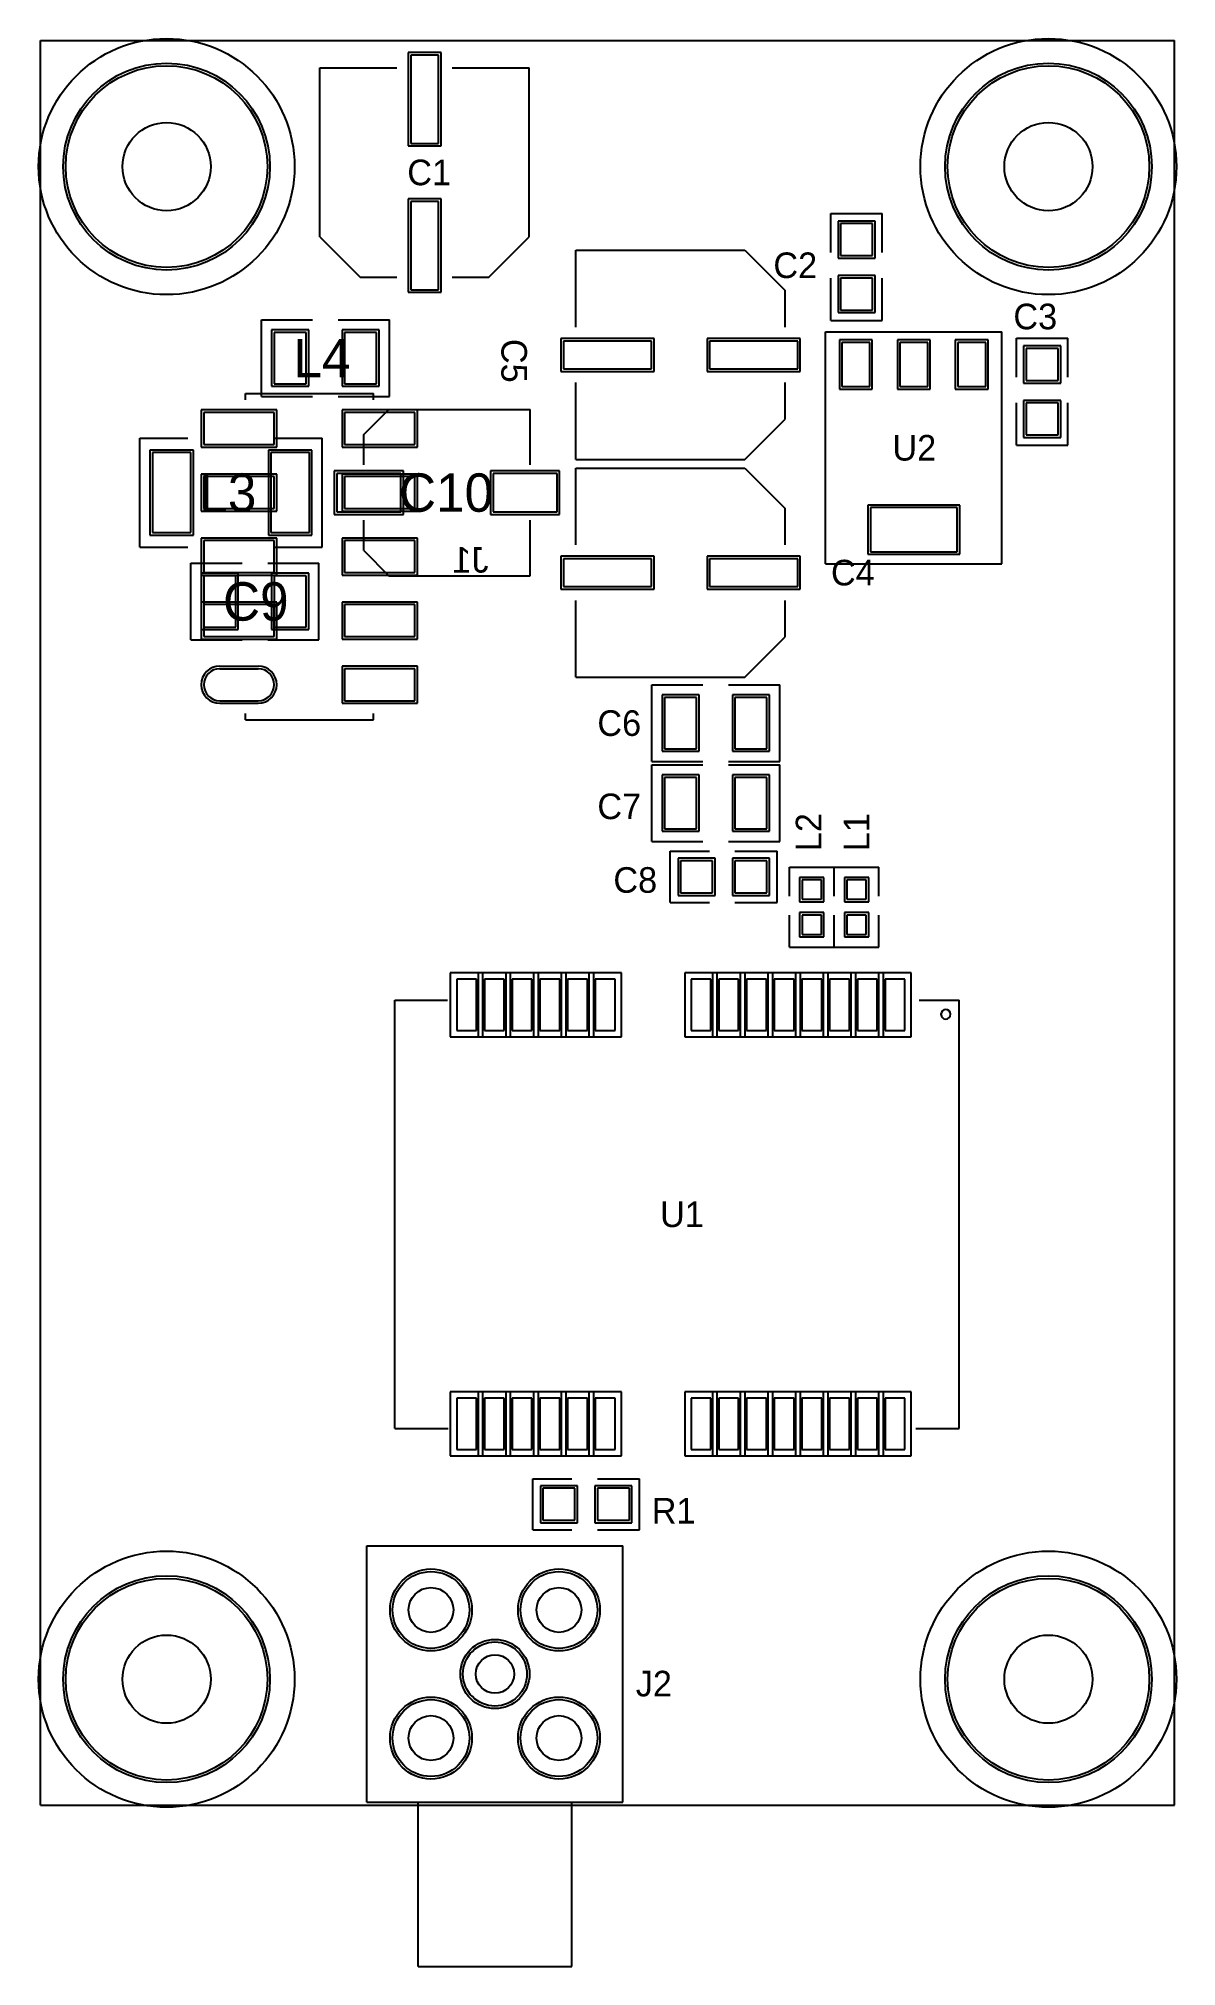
# Model space of a CAD drawing. Extents: x 3.38 to 5.16, y 1.43 to 4.44.
import ezdxf

# ---------------------------------------------------------------- set-up
doc = ezdxf.new("R2010")
doc.units = 0
for name, color, linetype in [('BOTTOMLAYER', 5, 'CONTINUOUS'), ('BOTTOMOVERLAY', 54, 'CONTINUOUS'), ('BOTTOMPASTE', 16, 'CONTINUOUS'), ('BOTTOMSOLDER', 6, 'CONTINUOUS'), ('MECHANICAL1', 6, 'CONTINUOUS'), ('MIDLAYER1', 16, 'CONTINUOUS'), ('MIDLAYER2', 76, 'CONTINUOUS'), ('MULTILAYER', 9, 'CONTINUOUS'), ('PADHOLE', 156, 'CONTINUOUS'), ('TOPLAYER', 1, 'CONTINUOUS'), ('TOPOVERLAY', 2, 'CONTINUOUS'), ('TOPPASTE', 8, 'CONTINUOUS'), ('TOPSOLDER', 216, 'CONTINUOUS')]:
    doc.layers.add(name, color=color, linetype=linetype)

msp = doc.modelspace()

# ---------------------------------------------------------------- linework, layer by layer
at = {"layer": 'BOTTOMLAYER'}
for p, q in [((3.75, 3.855), (3.64, 3.855)), ((3.64, 3.855), (3.64, 3.805)), ((3.75, 3.805), (3.75, 3.855)), ((3.97, 3.855), (3.86, 3.855)), ((3.86, 3.855), (3.86, 3.805)), ((3.97, 3.805), (3.97, 3.855)), ((3.64, 3.805), (3.75, 3.805)), ((3.86, 3.805), (3.97, 3.805)), ((3.75, 3.755), (3.64, 3.755)), ((3.64, 3.755), (3.64, 3.705)), ((3.75, 3.705), (3.75, 3.755)), ((3.97, 3.755), (3.86, 3.755)), ((3.86, 3.755), (3.86, 3.705)), ((3.97, 3.705), (3.97, 3.755)), ((3.64, 3.705), (3.75, 3.705)), ((3.86, 3.705), (3.97, 3.705)), ((3.75, 3.655), (3.64, 3.655)), ((3.64, 3.655), (3.64, 3.605)), ((3.75, 3.605), (3.75, 3.655)), ((3.97, 3.655), (3.86, 3.655)), ((3.86, 3.655), (3.86, 3.605)), ((3.97, 3.605), (3.97, 3.655)), ((3.64, 3.605), (3.75, 3.605)), ((3.86, 3.605), (3.97, 3.605)), ((3.75, 3.555), (3.64, 3.555)), ((3.64, 3.555), (3.64, 3.505)), ((3.75, 3.505), (3.75, 3.555)), ((3.97, 3.555), (3.86, 3.555)), ((3.86, 3.555), (3.86, 3.505)), ((3.97, 3.505), (3.97, 3.555)), ((3.64, 3.505), (3.75, 3.505)), ((3.86, 3.505), (3.97, 3.505)), ((3.665, 3.455), (3.725, 3.455)), ((3.97, 3.455), (3.86, 3.455)), ((3.86, 3.455), (3.86, 3.405)), ((3.97, 3.405), (3.97, 3.455)), ((3.665, 3.405), (3.725, 3.405)), ((3.86, 3.405), (3.97, 3.405))]:
    msp.add_line(p, q, dxfattribs=at)
for centre, radius in [((3.5819, 4.2391), 0.1575), ((4.9598, 4.2391), 0.1575), ((3.5819, 1.8769), 0.1575), ((3.995, 1.985), 0.06), ((4.195, 1.985), 0.06), ((4.9598, 1.8769), 0.1575), ((4.095, 1.885), 0.05), ((3.995, 1.785), 0.06), ((4.195, 1.785), 0.06)]:
    msp.add_circle(centre, radius, dxfattribs=at)
for centre, start, end in [((3.665, 3.43), 90, 270), ((3.725, 3.43), 270, 90)]:
    msp.add_arc(centre, 0.025, start, end, dxfattribs=at)
at = {"layer": 'BOTTOMOVERLAY'}
for p, q in [((3.705, 3.875), (3.705, 3.885)), ((3.705, 3.885), (3.905, 3.885)), ((3.905, 3.875), (3.905, 3.885)), ((3.705, 3.375), (3.705, 3.385)), ((3.705, 3.375), (3.905, 3.375)), ((3.905, 3.375), (3.905, 3.385))]:
    msp.add_line(p, q, dxfattribs=at)
at = {"layer": 'BOTTOMPASTE'}
for p, q in [((3.75, 3.855), (3.64, 3.855)), ((3.64, 3.855), (3.64, 3.805)), ((3.75, 3.805), (3.75, 3.855)), ((3.97, 3.855), (3.86, 3.855)), ((3.86, 3.855), (3.86, 3.805)), ((3.97, 3.805), (3.97, 3.855)), ((3.64, 3.805), (3.75, 3.805)), ((3.86, 3.805), (3.97, 3.805)), ((3.75, 3.755), (3.64, 3.755)), ((3.64, 3.755), (3.64, 3.705)), ((3.75, 3.705), (3.75, 3.755)), ((3.97, 3.755), (3.86, 3.755)), ((3.86, 3.755), (3.86, 3.705)), ((3.97, 3.705), (3.97, 3.755)), ((3.64, 3.705), (3.75, 3.705)), ((3.86, 3.705), (3.97, 3.705)), ((3.75, 3.655), (3.64, 3.655)), ((3.64, 3.655), (3.64, 3.605)), ((3.75, 3.605), (3.75, 3.655)), ((3.97, 3.655), (3.86, 3.655)), ((3.86, 3.655), (3.86, 3.605)), ((3.97, 3.605), (3.97, 3.655)), ((3.64, 3.605), (3.75, 3.605)), ((3.86, 3.605), (3.97, 3.605)), ((3.75, 3.555), (3.64, 3.555)), ((3.64, 3.555), (3.64, 3.505)), ((3.75, 3.505), (3.75, 3.555)), ((3.97, 3.555), (3.86, 3.555)), ((3.86, 3.555), (3.86, 3.505)), ((3.97, 3.505), (3.97, 3.555)), ((3.64, 3.505), (3.75, 3.505)), ((3.86, 3.505), (3.97, 3.505)), ((3.665, 3.455), (3.725, 3.455)), ((3.97, 3.455), (3.86, 3.455)), ((3.86, 3.455), (3.86, 3.405)), ((3.97, 3.405), (3.97, 3.455)), ((3.665, 3.405), (3.725, 3.405)), ((3.86, 3.405), (3.97, 3.405))]:
    msp.add_line(p, q, dxfattribs=at)
for centre, start, end in [((3.665, 3.43), 90, 270), ((3.725, 3.43), 270, 90)]:
    msp.add_arc(centre, 0.025, start, end, dxfattribs=at)
at = {"layer": 'BOTTOMSOLDER'}
for p, q in [((3.754, 3.859), (3.636, 3.859)), ((3.636, 3.859), (3.636, 3.801)), ((3.754, 3.801), (3.754, 3.859)), ((3.974, 3.859), (3.856, 3.859)), ((3.856, 3.859), (3.856, 3.801)), ((3.974, 3.801), (3.974, 3.859)), ((3.636, 3.801), (3.754, 3.801)), ((3.856, 3.801), (3.974, 3.801)), ((3.754, 3.759), (3.636, 3.759)), ((3.636, 3.759), (3.636, 3.701)), ((3.754, 3.701), (3.754, 3.759)), ((3.974, 3.759), (3.856, 3.759)), ((3.856, 3.759), (3.856, 3.701)), ((3.974, 3.701), (3.974, 3.759)), ((3.636, 3.701), (3.754, 3.701)), ((3.856, 3.701), (3.974, 3.701)), ((3.754, 3.659), (3.636, 3.659)), ((3.636, 3.659), (3.636, 3.601)), ((3.754, 3.601), (3.754, 3.659)), ((3.974, 3.659), (3.856, 3.659)), ((3.856, 3.659), (3.856, 3.601)), ((3.974, 3.601), (3.974, 3.659)), ((3.636, 3.601), (3.754, 3.601)), ((3.856, 3.601), (3.974, 3.601)), ((3.754, 3.559), (3.636, 3.559)), ((3.636, 3.559), (3.636, 3.501)), ((3.754, 3.501), (3.754, 3.559)), ((3.974, 3.559), (3.856, 3.559)), ((3.856, 3.559), (3.856, 3.501)), ((3.974, 3.501), (3.974, 3.559)), ((3.636, 3.501), (3.754, 3.501)), ((3.856, 3.501), (3.974, 3.501)), ((3.665, 3.459), (3.725, 3.459)), ((3.974, 3.459), (3.856, 3.459)), ((3.856, 3.459), (3.856, 3.401)), ((3.974, 3.401), (3.974, 3.459)), ((3.665, 3.401), (3.725, 3.401)), ((3.856, 3.401), (3.974, 3.401))]:
    msp.add_line(p, q, dxfattribs=at)
for centre, radius in [((3.5819, 4.2391), 0.1615), ((4.9598, 4.2391), 0.1615), ((3.995, 1.985), 0.064), ((4.195, 1.985), 0.064), ((3.5819, 1.8769), 0.1615), ((4.9598, 1.8769), 0.1615), ((4.095, 1.885), 0.054), ((3.995, 1.785), 0.064), ((4.195, 1.785), 0.064)]:
    msp.add_circle(centre, radius, dxfattribs=at)
for centre, start, end in [((3.665, 3.43), 90, 270), ((3.725, 3.43), 270, 90)]:
    msp.add_arc(centre, 0.029, start, end, dxfattribs=at)
at = {"layer": 'MECHANICAL1'}
for p, q in [((3.385, 4.4359), (5.1567, 4.4359)), ((3.385, 1.68), (3.385, 4.4359)), ((5.1567, 1.68), (5.1567, 4.4359)), ((3.385, 1.68), (5.1567, 1.68))]:
    msp.add_line(p, q, dxfattribs=at)
at = {"layer": 'MIDLAYER1'}
for centre, radius in [((3.5819, 4.2391), 0.1575), ((4.9598, 4.2391), 0.1575), ((3.5819, 1.8769), 0.1575), ((3.995, 1.985), 0.06), ((4.195, 1.985), 0.06), ((4.9598, 1.8769), 0.1575), ((4.095, 1.885), 0.05), ((3.995, 1.785), 0.06), ((4.195, 1.785), 0.06)]:
    msp.add_circle(centre, radius, dxfattribs=at)
at = {"layer": 'MIDLAYER2'}
for centre, radius in [((3.5819, 4.2391), 0.1575), ((4.9598, 4.2391), 0.1575), ((3.5819, 1.8769), 0.1575), ((3.995, 1.985), 0.06), ((4.195, 1.985), 0.06), ((4.9598, 1.8769), 0.1575), ((4.095, 1.885), 0.05), ((3.995, 1.785), 0.06), ((4.195, 1.785), 0.06)]:
    msp.add_circle(centre, radius, dxfattribs=at)
at = {"layer": 'MULTILAYER'}
for centre, radius in [((3.5819, 4.2391), 0.1575), ((4.9598, 4.2391), 0.1575), ((3.5819, 1.8769), 0.1575), ((3.995, 1.985), 0.06), ((4.195, 1.985), 0.06), ((4.9598, 1.8769), 0.1575), ((4.095, 1.885), 0.05), ((3.995, 1.785), 0.06), ((4.195, 1.785), 0.06)]:
    msp.add_circle(centre, radius, dxfattribs=at)
at = {"layer": 'PADHOLE'}
for centre, radius in [((3.5819, 4.2391), 0.0689), ((4.9598, 4.2391), 0.0689), ((3.995, 1.985), 0.035), ((4.195, 1.985), 0.035), ((3.5819, 1.8769), 0.0689), ((4.9598, 1.8769), 0.0689), ((4.095, 1.885), 0.03), ((3.995, 1.785), 0.035), ((4.195, 1.785), 0.035)]:
    msp.add_circle(centre, radius, dxfattribs=at)
at = {"layer": 'TOPLAYER'}
for p, q in [((4.0067, 4.4131), (3.9633, 4.4131)), ((3.9633, 4.4131), (3.9633, 4.2753)), ((4.0067, 4.2753), (4.0067, 4.4131)), ((3.9633, 4.2753), (4.0067, 4.2753)), ((4.0067, 4.1847), (3.9633, 4.1847)), ((3.9633, 4.1847), (3.9633, 4.0469)), ((4.0067, 4.0469), (4.0067, 4.1847)), ((4.685, 4.15), (4.635, 4.15)), ((4.635, 4.15), (4.635, 4.1)), ((4.685, 4.1), (4.685, 4.15)), ((4.635, 4.1), (4.685, 4.1)), ((4.685, 4.065), (4.635, 4.065)), ((4.635, 4.065), (4.635, 4.015)), ((4.685, 4.015), (4.685, 4.065)), ((3.9633, 4.0469), (4.0067, 4.0469)), ((4.635, 4.015), (4.685, 4.015)), ((3.75, 3.98), (3.75, 3.9)), ((3.8, 3.98), (3.75, 3.98)), ((3.8, 3.9), (3.8, 3.98)), ((3.86, 3.98), (3.86, 3.9)), ((3.91, 3.98), (3.86, 3.98)), ((3.91, 3.9), (3.91, 3.98)), ((4.3397, 3.9667), (4.2019, 3.9667)), ((4.2019, 3.9667), (4.2019, 3.9233)), ((4.3397, 3.9233), (4.3397, 3.9667)), ((4.5681, 3.9667), (4.4303, 3.9667)), ((4.4303, 3.9667), (4.4303, 3.9233)), ((4.5681, 3.9233), (4.5681, 3.9667)), ((4.6806, 3.9644), (4.6372, 3.9644)), ((4.6372, 3.9644), (4.6372, 3.8956)), ((4.6806, 3.8956), (4.6806, 3.9644)), ((4.7711, 3.9644), (4.7278, 3.9644)), ((4.7278, 3.9644), (4.7278, 3.8956)), ((4.7711, 3.8956), (4.7711, 3.9644)), ((4.8617, 3.9644), (4.8183, 3.9644)), ((4.8183, 3.9644), (4.8183, 3.8956)), ((4.8617, 3.8956), (4.8617, 3.9644)), ((4.975, 3.955), (4.925, 3.955)), ((4.925, 3.955), (4.925, 3.905)), ((4.975, 3.905), (4.975, 3.955)), ((4.2019, 3.9233), (4.3397, 3.9233)), ((4.4303, 3.9233), (4.5681, 3.9233)), ((3.75, 3.9), (3.8, 3.9)), ((3.86, 3.9), (3.91, 3.9)), ((4.6372, 3.8956), (4.6806, 3.8956)), ((4.7278, 3.8956), (4.7711, 3.8956)), ((4.8183, 3.8956), (4.8617, 3.8956)), ((4.925, 3.905), (4.975, 3.905)), ((4.975, 3.87), (4.925, 3.87)), ((4.925, 3.87), (4.925, 3.82)), ((4.975, 3.82), (4.975, 3.87)), ((4.925, 3.82), (4.975, 3.82)), ((3.56, 3.7925), (3.56, 3.6675)), ((3.62, 3.7925), (3.56, 3.7925)), ((3.62, 3.6675), (3.62, 3.7925)), ((3.745, 3.7925), (3.745, 3.6675)), ((3.805, 3.7925), (3.745, 3.7925)), ((3.805, 3.6675), (3.805, 3.7925)), ((3.948, 3.76), (3.848, 3.76)), ((3.848, 3.76), (3.848, 3.7)), ((3.948, 3.7), (3.948, 3.76)), ((4.192, 3.76), (4.092, 3.76)), ((4.092, 3.76), (4.092, 3.7)), ((4.192, 3.7), (4.192, 3.76)), ((4.8174, 3.7066), (4.6815, 3.7066)), ((4.6815, 3.7066), (4.6815, 3.6377)), ((4.8174, 3.6377), (4.8174, 3.7066)), ((3.848, 3.7), (3.948, 3.7)), ((4.092, 3.7), (4.192, 3.7)), ((3.56, 3.6675), (3.62, 3.6675)), ((3.745, 3.6675), (3.805, 3.6675)), ((4.3397, 3.6267), (4.2019, 3.6267)), ((4.2019, 3.6267), (4.2019, 3.5833)), ((4.3397, 3.5833), (4.3397, 3.6267)), ((4.5681, 3.6267), (4.4303, 3.6267)), ((4.4303, 3.6267), (4.4303, 3.5833)), ((4.5681, 3.5833), (4.5681, 3.6267)), ((4.6815, 3.6377), (4.8174, 3.6377)), ((3.69, 3.6), (3.64, 3.6)), ((3.64, 3.6), (3.64, 3.52)), ((3.69, 3.52), (3.69, 3.6)), ((3.8, 3.6), (3.75, 3.6)), ((3.75, 3.6), (3.75, 3.52)), ((3.8, 3.52), (3.8, 3.6)), ((4.2019, 3.5833), (4.3397, 3.5833)), ((4.4303, 3.5833), (4.5681, 3.5833)), ((3.64, 3.52), (3.69, 3.52)), ((3.75, 3.52), (3.8, 3.52)), ((4.41, 3.41), (4.36, 3.41)), ((4.36, 3.41), (4.36, 3.33)), ((4.41, 3.33), (4.41, 3.41)), ((4.52, 3.41), (4.47, 3.41)), ((4.47, 3.41), (4.47, 3.33)), ((4.52, 3.33), (4.52, 3.41)), ((4.36, 3.33), (4.41, 3.33)), ((4.47, 3.33), (4.52, 3.33)), ((4.41, 3.285), (4.36, 3.285)), ((4.36, 3.285), (4.36, 3.205)), ((4.41, 3.205), (4.41, 3.285)), ((4.52, 3.285), (4.47, 3.285)), ((4.47, 3.285), (4.47, 3.205)), ((4.52, 3.205), (4.52, 3.285)), ((4.36, 3.205), (4.41, 3.205)), ((4.47, 3.205), (4.52, 3.205)), ((4.435, 3.155), (4.385, 3.155)), ((4.385, 3.155), (4.385, 3.105)), ((4.435, 3.105), (4.435, 3.155)), ((4.52, 3.155), (4.47, 3.155)), ((4.47, 3.155), (4.47, 3.105)), ((4.52, 3.105), (4.52, 3.155)), ((4.385, 3.105), (4.435, 3.105)), ((4.47, 3.105), (4.52, 3.105)), ((4.605, 3.125), (4.575, 3.125)), ((4.575, 3.125), (4.575, 3.095)), ((4.605, 3.095), (4.605, 3.125)), ((4.675, 3.125), (4.645, 3.125)), ((4.645, 3.125), (4.645, 3.095)), ((4.675, 3.095), (4.675, 3.125)), ((4.575, 3.095), (4.605, 3.095)), ((4.645, 3.095), (4.675, 3.095)), ((4.605, 3.07), (4.575, 3.07)), ((4.575, 3.07), (4.575, 3.04)), ((4.605, 3.04), (4.605, 3.07)), ((4.675, 3.07), (4.645, 3.07)), ((4.645, 3.07), (4.645, 3.04)), ((4.675, 3.04), (4.675, 3.07)), ((4.575, 3.04), (4.605, 3.04)), ((4.645, 3.04), (4.675, 3.04)), ((4.0662, 2.97), (4.0352, 2.97)), ((4.0352, 2.97), (4.0352, 2.89)), ((4.0662, 2.89), (4.0662, 2.97)), ((4.1095, 2.97), (4.0785, 2.97)), ((4.0785, 2.97), (4.0785, 2.89)), ((4.1095, 2.89), (4.1095, 2.97)), ((4.1528, 2.97), (4.1218, 2.97)), ((4.1218, 2.97), (4.1218, 2.89)), ((4.1528, 2.89), (4.1528, 2.97)), ((4.1961, 2.97), (4.1651, 2.97)), ((4.1651, 2.97), (4.1651, 2.89)), ((4.1961, 2.89), (4.1961, 2.97)), ((4.2394, 2.97), (4.2084, 2.97)), ((4.2084, 2.97), (4.2084, 2.89)), ((4.2394, 2.89), (4.2394, 2.97)), ((4.2827, 2.97), (4.2517, 2.97)), ((4.2517, 2.97), (4.2517, 2.89)), ((4.2827, 2.89), (4.2827, 2.97)), ((4.4324, 2.97), (4.4014, 2.97)), ((4.4014, 2.97), (4.4014, 2.89)), ((4.4324, 2.89), (4.4324, 2.97)), ((4.4757, 2.97), (4.4447, 2.97)), ((4.4447, 2.97), (4.4447, 2.89)), ((4.4757, 2.89), (4.4757, 2.97)), ((4.519, 2.97), (4.488, 2.97)), ((4.488, 2.97), (4.488, 2.89)), ((4.519, 2.89), (4.519, 2.97)), ((4.5623, 2.97), (4.5313, 2.97)), ((4.5313, 2.97), (4.5313, 2.89)), ((4.5623, 2.89), (4.5623, 2.97)), ((4.6056, 2.97), (4.5746, 2.97)), ((4.5746, 2.97), (4.5746, 2.89)), ((4.6056, 2.89), (4.6056, 2.97)), ((4.6489, 2.97), (4.6179, 2.97)), ((4.6179, 2.97), (4.6179, 2.89)), ((4.6489, 2.89), (4.6489, 2.97)), ((4.6922, 2.97), (4.6612, 2.97)), ((4.6612, 2.97), (4.6612, 2.89)), ((4.6922, 2.89), (4.6922, 2.97)), ((4.7355, 2.97), (4.7045, 2.97)), ((4.7045, 2.97), (4.7045, 2.89)), ((4.7355, 2.89), (4.7355, 2.97)), ((4.0352, 2.89), (4.0662, 2.89)), ((4.0785, 2.89), (4.1095, 2.89)), ((4.1218, 2.89), (4.1528, 2.89)), ((4.1651, 2.89), (4.1961, 2.89)), ((4.2084, 2.89), (4.2394, 2.89)), ((4.2517, 2.89), (4.2827, 2.89)), ((4.4014, 2.89), (4.4324, 2.89)), ((4.4447, 2.89), (4.4757, 2.89)), ((4.488, 2.89), (4.519, 2.89)), ((4.5313, 2.89), (4.5623, 2.89)), ((4.5746, 2.89), (4.6056, 2.89)), ((4.6179, 2.89), (4.6489, 2.89)), ((4.6612, 2.89), (4.6922, 2.89)), ((4.7045, 2.89), (4.7355, 2.89)), ((4.0662, 2.3157), (4.0352, 2.3157)), ((4.0352, 2.3157), (4.0352, 2.2357)), ((4.0662, 2.2357), (4.0662, 2.3157)), ((4.1095, 2.3157), (4.0785, 2.3157)), ((4.0785, 2.3157), (4.0785, 2.2357)), ((4.1095, 2.2357), (4.1095, 2.3157)), ((4.1528, 2.3157), (4.1218, 2.3157)), ((4.1218, 2.3157), (4.1218, 2.2357)), ((4.1528, 2.2357), (4.1528, 2.3157)), ((4.1961, 2.3157), (4.1651, 2.3157)), ((4.1651, 2.3157), (4.1651, 2.2357)), ((4.1961, 2.2357), (4.1961, 2.3157)), ((4.2394, 2.3157), (4.2084, 2.3157)), ((4.2084, 2.3157), (4.2084, 2.2357)), ((4.2394, 2.2357), (4.2394, 2.3157)), ((4.2827, 2.3157), (4.2517, 2.3157)), ((4.2517, 2.3157), (4.2517, 2.2357)), ((4.2827, 2.2357), (4.2827, 2.3157)), ((4.4324, 2.3157), (4.4014, 2.3157)), ((4.4014, 2.3157), (4.4014, 2.2357)), ((4.4324, 2.2357), (4.4324, 2.3157)), ((4.4757, 2.3157), (4.4447, 2.3157)), ((4.4447, 2.3157), (4.4447, 2.2357)), ((4.4757, 2.2357), (4.4757, 2.3157)), ((4.519, 2.3157), (4.488, 2.3157)), ((4.488, 2.3157), (4.488, 2.2357)), ((4.519, 2.2357), (4.519, 2.3157)), ((4.5623, 2.3157), (4.5313, 2.3157)), ((4.5313, 2.3157), (4.5313, 2.2357)), ((4.5623, 2.2357), (4.5623, 2.3157)), ((4.6056, 2.3157), (4.5746, 2.3157)), ((4.5746, 2.3157), (4.5746, 2.2357)), ((4.6056, 2.2357), (4.6056, 2.3157)), ((4.6489, 2.3157), (4.6179, 2.3157)), ((4.6179, 2.3157), (4.6179, 2.2357)), ((4.6489, 2.2357), (4.6489, 2.3157)), ((4.6922, 2.3157), (4.6612, 2.3157)), ((4.6612, 2.3157), (4.6612, 2.2357)), ((4.6922, 2.2357), (4.6922, 2.3157)), ((4.7355, 2.3157), (4.7045, 2.3157)), ((4.7045, 2.3157), (4.7045, 2.2357)), ((4.7355, 2.2357), (4.7355, 2.3157)), ((4.0352, 2.2357), (4.0662, 2.2357)), ((4.0785, 2.2357), (4.1095, 2.2357)), ((4.1218, 2.2357), (4.1528, 2.2357)), ((4.1651, 2.2357), (4.1961, 2.2357)), ((4.2084, 2.2357), (4.2394, 2.2357)), ((4.2517, 2.2357), (4.2827, 2.2357)), ((4.4014, 2.2357), (4.4324, 2.2357)), ((4.4447, 2.2357), (4.4757, 2.2357)), ((4.488, 2.2357), (4.519, 2.2357)), ((4.5313, 2.2357), (4.5623, 2.2357)), ((4.5746, 2.2357), (4.6056, 2.2357)), ((4.6179, 2.2357), (4.6489, 2.2357)), ((4.6612, 2.2357), (4.6922, 2.2357)), ((4.7045, 2.2357), (4.7355, 2.2357)), ((4.22, 2.175), (4.17, 2.175)), ((4.17, 2.175), (4.17, 2.125)), ((4.22, 2.125), (4.22, 2.175)), ((4.305, 2.175), (4.255, 2.175)), ((4.255, 2.175), (4.255, 2.125)), ((4.305, 2.125), (4.305, 2.175)), ((4.17, 2.125), (4.22, 2.125)), ((4.255, 2.125), (4.305, 2.125))]:
    msp.add_line(p, q, dxfattribs=at)
for centre, radius in [((3.5819, 4.2391), 0.1575), ((4.9598, 4.2391), 0.1575), ((3.5819, 1.8769), 0.1575), ((3.995, 1.985), 0.06), ((4.195, 1.985), 0.06), ((4.9598, 1.8769), 0.1575), ((4.095, 1.885), 0.05), ((3.995, 1.785), 0.06), ((4.195, 1.785), 0.06)]:
    msp.add_circle(centre, radius, dxfattribs=at)
at = {"layer": 'TOPOVERLAY'}
for p, q in [((3.8216, 4.3934), (3.9417, 4.3934)), ((3.8216, 4.1296), (3.8216, 4.3934)), ((4.0283, 4.3934), (4.1484, 4.3934)), ((4.1484, 4.1296), (4.1484, 4.3934)), ((4.62, 4.166), (4.7, 4.166)), ((4.62, 4.105), (4.62, 4.166)), ((4.7, 4.105), (4.7, 4.166)), ((3.8216, 4.1296), (3.8846, 4.0666)), ((4.0854, 4.0666), (4.1484, 4.1296)), ((4.2216, 4.1084), (4.4854, 4.1084)), ((4.2216, 3.9883), (4.2216, 4.1084)), ((4.4854, 4.1084), (4.5484, 4.0454)), ((3.8846, 4.0666), (3.9417, 4.0666)), ((4.0283, 4.0666), (4.0854, 4.0666)), ((4.62, 3.999), (4.62, 4.065)), ((4.7, 3.999), (4.7, 4.065)), ((4.5484, 3.9883), (4.5484, 4.0454)), ((3.73, 3.88), (3.73, 4)), ((3.73, 4), (3.81, 4)), ((3.85, 4), (3.93, 4)), ((3.93, 3.88), (3.93, 4)), ((4.6117, 3.9812), (4.8872, 3.9812)), ((4.6117, 3.619), (4.6117, 3.9812)), ((4.62, 3.999), (4.7, 3.999)), ((4.8872, 3.619), (4.8872, 3.9812)), ((4.91, 3.971), (4.99, 3.971)), ((4.91, 3.91), (4.91, 3.971)), ((4.99, 3.91), (4.99, 3.971)), ((4.2216, 3.7816), (4.2216, 3.9017)), ((4.5484, 3.8446), (4.5484, 3.9017)), ((3.73, 3.88), (3.81, 3.88)), ((3.85, 3.88), (3.93, 3.88)), ((3.8901, 3.8206), (3.9294, 3.8599)), ((3.9294, 3.8599), (4.1499, 3.8599)), ((4.1499, 3.7733), (4.1499, 3.8599)), ((4.91, 3.804), (4.91, 3.87)), ((4.99, 3.804), (4.99, 3.87)), ((4.4854, 3.7816), (4.5484, 3.8446)), ((3.54, 3.815), (3.615, 3.815)), ((3.54, 3.645), (3.54, 3.815)), ((3.75, 3.815), (3.825, 3.815)), ((3.825, 3.645), (3.825, 3.815)), ((3.8901, 3.7733), (3.8901, 3.8206)), ((4.91, 3.804), (4.99, 3.804)), ((4.2216, 3.7816), (4.4854, 3.7816)), ((4.2216, 3.7684), (4.4854, 3.7684)), ((4.2216, 3.6483), (4.2216, 3.7684)), ((4.4854, 3.7684), (4.5484, 3.7054)), ((4.5484, 3.6483), (4.5484, 3.7054)), ((3.8901, 3.6394), (3.8901, 3.6867)), ((4.1499, 3.6001), (4.1499, 3.6867)), ((3.54, 3.645), (3.615, 3.645)), ((3.75, 3.645), (3.825, 3.645)), ((3.62, 3.5), (3.62, 3.62)), ((3.62, 3.62), (3.7, 3.62)), ((3.74, 3.62), (3.82, 3.62)), ((3.82, 3.5), (3.82, 3.62)), ((3.8901, 3.6394), (3.9294, 3.6001)), ((4.6117, 3.619), (4.8872, 3.619)), ((3.9294, 3.6001), (4.1499, 3.6001)), ((4.2216, 3.4416), (4.2216, 3.5617)), ((4.5484, 3.5046), (4.5484, 3.5617)), ((3.62, 3.5), (3.7, 3.5)), ((3.74, 3.5), (3.82, 3.5)), ((4.4854, 3.4416), (4.5484, 3.5046)), ((4.2216, 3.4416), (4.4854, 3.4416)), ((4.34, 3.31), (4.34, 3.43)), ((4.34, 3.43), (4.42, 3.43)), ((4.46, 3.43), (4.54, 3.43)), ((4.54, 3.31), (4.54, 3.43)), ((4.34, 3.31), (4.42, 3.31)), ((4.34, 3.185), (4.34, 3.305)), ((4.34, 3.305), (4.42, 3.305)), ((4.46, 3.31), (4.54, 3.31)), ((4.46, 3.305), (4.54, 3.305)), ((4.54, 3.185), (4.54, 3.305)), ((4.34, 3.185), (4.42, 3.185)), ((4.369, 3.09), (4.369, 3.17)), ((4.369, 3.17), (4.43, 3.17)), ((4.46, 3.185), (4.54, 3.185)), ((4.47, 3.17), (4.536, 3.17)), ((4.536, 3.09), (4.536, 3.17)), ((4.555, 3.1), (4.555, 3.145)), ((4.555, 3.145), (4.625, 3.145)), ((4.625, 3.1), (4.625, 3.145)), ((4.625, 3.145), (4.695, 3.145)), ((4.625, 3.1), (4.625, 3.145)), ((4.695, 3.1), (4.695, 3.145)), ((4.369, 3.09), (4.43, 3.09)), ((4.47, 3.09), (4.536, 3.09)), ((4.555, 3.02), (4.555, 3.07)), ((4.625, 3.02), (4.625, 3.07)), ((4.625, 3.02), (4.625, 3.07)), ((4.695, 3.02), (4.695, 3.07)), ((4.555, 3.02), (4.625, 3.02)), ((4.625, 3.02), (4.695, 3.02)), ((3.9385, 2.2682), (3.9385, 2.9375)), ((3.9385, 2.9375), (4.0207, 2.9375)), ((4.7577, 2.9375), (4.8204, 2.9375)), ((4.8204, 2.2682), (4.8204, 2.9375)), ((3.9385, 2.2682), (4.0217, 2.2682)), ((4.7527, 2.2682), (4.8204, 2.2682)), ((4.154, 2.11), (4.154, 2.19)), ((4.154, 2.19), (4.215, 2.19)), ((4.255, 2.19), (4.321, 2.19)), ((4.321, 2.11), (4.321, 2.19)), ((4.154, 2.11), (4.215, 2.11)), ((4.255, 2.11), (4.321, 2.11)), ((3.895, 2.085), (4.295, 2.085)), ((3.895, 1.685), (3.895, 2.085)), ((4.295, 1.685), (4.295, 2.085)), ((3.895, 1.685), (4.295, 1.685)), ((3.975, 1.4283), (3.975, 1.685)), ((4.215, 1.4283), (4.215, 1.685)), ((3.975, 1.4283), (4.215, 1.4283))]:
    msp.add_line(p, q, dxfattribs=at)
for centre in [(3.5819, 4.2391), (4.9598, 4.2391), (3.5819, 1.8769), (4.9598, 1.8769)]:
    msp.add_circle(centre, 0.2, dxfattribs=at)
for start, end in [(90, 270), (270, 90)]:
    msp.add_arc((4.7994, 2.9153), 0.0075, start, end, dxfattribs=at)
at = {"layer": 'TOPPASTE'}
for p, q in [((4.0067, 4.4131), (3.9633, 4.4131)), ((3.9633, 4.4131), (3.9633, 4.2753)), ((4.0067, 4.2753), (4.0067, 4.4131)), ((3.9633, 4.2753), (4.0067, 4.2753)), ((4.0067, 4.1847), (3.9633, 4.1847)), ((3.9633, 4.1847), (3.9633, 4.0469)), ((4.0067, 4.0469), (4.0067, 4.1847)), ((4.685, 4.15), (4.635, 4.15)), ((4.635, 4.15), (4.635, 4.1)), ((4.685, 4.1), (4.685, 4.15)), ((4.635, 4.1), (4.685, 4.1)), ((4.685, 4.065), (4.635, 4.065)), ((4.635, 4.065), (4.635, 4.015)), ((4.685, 4.015), (4.685, 4.065)), ((3.9633, 4.0469), (4.0067, 4.0469)), ((4.635, 4.015), (4.685, 4.015)), ((3.75, 3.98), (3.75, 3.9)), ((3.8, 3.98), (3.75, 3.98)), ((3.8, 3.9), (3.8, 3.98)), ((3.86, 3.98), (3.86, 3.9)), ((3.91, 3.98), (3.86, 3.98)), ((3.91, 3.9), (3.91, 3.98)), ((4.3397, 3.9667), (4.2019, 3.9667)), ((4.2019, 3.9667), (4.2019, 3.9233)), ((4.3397, 3.9233), (4.3397, 3.9667)), ((4.5681, 3.9667), (4.4303, 3.9667)), ((4.4303, 3.9667), (4.4303, 3.9233)), ((4.5681, 3.9233), (4.5681, 3.9667)), ((4.6806, 3.9644), (4.6372, 3.9644)), ((4.6372, 3.9644), (4.6372, 3.8956)), ((4.6806, 3.8956), (4.6806, 3.9644)), ((4.7711, 3.9644), (4.7278, 3.9644)), ((4.7278, 3.9644), (4.7278, 3.8956)), ((4.7711, 3.8956), (4.7711, 3.9644)), ((4.8617, 3.9644), (4.8183, 3.9644)), ((4.8183, 3.9644), (4.8183, 3.8956)), ((4.8617, 3.8956), (4.8617, 3.9644)), ((4.975, 3.955), (4.925, 3.955)), ((4.925, 3.955), (4.925, 3.905)), ((4.975, 3.905), (4.975, 3.955)), ((4.2019, 3.9233), (4.3397, 3.9233)), ((4.4303, 3.9233), (4.5681, 3.9233)), ((3.75, 3.9), (3.8, 3.9)), ((3.86, 3.9), (3.91, 3.9)), ((4.6372, 3.8956), (4.6806, 3.8956)), ((4.7278, 3.8956), (4.7711, 3.8956)), ((4.8183, 3.8956), (4.8617, 3.8956)), ((4.925, 3.905), (4.975, 3.905)), ((4.975, 3.87), (4.925, 3.87)), ((4.925, 3.87), (4.925, 3.82)), ((4.975, 3.82), (4.975, 3.87)), ((4.925, 3.82), (4.975, 3.82)), ((3.56, 3.7925), (3.56, 3.6675)), ((3.62, 3.7925), (3.56, 3.7925)), ((3.62, 3.6675), (3.62, 3.7925)), ((3.745, 3.7925), (3.745, 3.6675)), ((3.805, 3.7925), (3.745, 3.7925)), ((3.805, 3.6675), (3.805, 3.7925)), ((3.948, 3.76), (3.848, 3.76)), ((3.848, 3.76), (3.848, 3.7)), ((3.948, 3.7), (3.948, 3.76)), ((4.192, 3.76), (4.092, 3.76)), ((4.092, 3.76), (4.092, 3.7)), ((4.192, 3.7), (4.192, 3.76)), ((4.8174, 3.7066), (4.6815, 3.7066)), ((4.6815, 3.7066), (4.6815, 3.6377)), ((4.8174, 3.6377), (4.8174, 3.7066)), ((3.848, 3.7), (3.948, 3.7)), ((4.092, 3.7), (4.192, 3.7)), ((3.56, 3.6675), (3.62, 3.6675)), ((3.745, 3.6675), (3.805, 3.6675)), ((4.3397, 3.6267), (4.2019, 3.6267)), ((4.2019, 3.6267), (4.2019, 3.5833)), ((4.3397, 3.5833), (4.3397, 3.6267)), ((4.5681, 3.6267), (4.4303, 3.6267)), ((4.4303, 3.6267), (4.4303, 3.5833)), ((4.5681, 3.5833), (4.5681, 3.6267)), ((4.6815, 3.6377), (4.8174, 3.6377)), ((3.69, 3.6), (3.64, 3.6)), ((3.64, 3.6), (3.64, 3.52)), ((3.69, 3.52), (3.69, 3.6)), ((3.8, 3.6), (3.75, 3.6)), ((3.75, 3.6), (3.75, 3.52)), ((3.8, 3.52), (3.8, 3.6)), ((4.2019, 3.5833), (4.3397, 3.5833)), ((4.4303, 3.5833), (4.5681, 3.5833)), ((3.64, 3.52), (3.69, 3.52)), ((3.75, 3.52), (3.8, 3.52)), ((4.41, 3.41), (4.36, 3.41)), ((4.36, 3.41), (4.36, 3.33)), ((4.41, 3.33), (4.41, 3.41)), ((4.52, 3.41), (4.47, 3.41)), ((4.47, 3.41), (4.47, 3.33)), ((4.52, 3.33), (4.52, 3.41)), ((4.36, 3.33), (4.41, 3.33)), ((4.47, 3.33), (4.52, 3.33)), ((4.41, 3.285), (4.36, 3.285)), ((4.36, 3.285), (4.36, 3.205)), ((4.41, 3.205), (4.41, 3.285)), ((4.52, 3.285), (4.47, 3.285)), ((4.47, 3.285), (4.47, 3.205)), ((4.52, 3.205), (4.52, 3.285)), ((4.36, 3.205), (4.41, 3.205)), ((4.47, 3.205), (4.52, 3.205)), ((4.435, 3.155), (4.385, 3.155)), ((4.385, 3.155), (4.385, 3.105)), ((4.435, 3.105), (4.435, 3.155)), ((4.52, 3.155), (4.47, 3.155)), ((4.47, 3.155), (4.47, 3.105)), ((4.52, 3.105), (4.52, 3.155)), ((4.385, 3.105), (4.435, 3.105)), ((4.47, 3.105), (4.52, 3.105)), ((4.605, 3.125), (4.575, 3.125)), ((4.575, 3.125), (4.575, 3.095)), ((4.605, 3.095), (4.605, 3.125)), ((4.675, 3.125), (4.645, 3.125)), ((4.645, 3.125), (4.645, 3.095)), ((4.675, 3.095), (4.675, 3.125)), ((4.575, 3.095), (4.605, 3.095)), ((4.645, 3.095), (4.675, 3.095)), ((4.605, 3.07), (4.575, 3.07)), ((4.575, 3.07), (4.575, 3.04)), ((4.605, 3.04), (4.605, 3.07)), ((4.675, 3.07), (4.645, 3.07)), ((4.645, 3.07), (4.645, 3.04)), ((4.675, 3.04), (4.675, 3.07)), ((4.575, 3.04), (4.605, 3.04)), ((4.645, 3.04), (4.675, 3.04)), ((4.0662, 2.97), (4.0352, 2.97)), ((4.0352, 2.97), (4.0352, 2.89)), ((4.0662, 2.89), (4.0662, 2.97)), ((4.1095, 2.97), (4.0785, 2.97)), ((4.0785, 2.97), (4.0785, 2.89)), ((4.1095, 2.89), (4.1095, 2.97)), ((4.1528, 2.97), (4.1218, 2.97)), ((4.1218, 2.97), (4.1218, 2.89)), ((4.1528, 2.89), (4.1528, 2.97)), ((4.1961, 2.97), (4.1651, 2.97)), ((4.1651, 2.97), (4.1651, 2.89)), ((4.1961, 2.89), (4.1961, 2.97)), ((4.2394, 2.97), (4.2084, 2.97)), ((4.2084, 2.97), (4.2084, 2.89)), ((4.2394, 2.89), (4.2394, 2.97)), ((4.2827, 2.97), (4.2517, 2.97)), ((4.2517, 2.97), (4.2517, 2.89)), ((4.2827, 2.89), (4.2827, 2.97)), ((4.4324, 2.97), (4.4014, 2.97)), ((4.4014, 2.97), (4.4014, 2.89)), ((4.4324, 2.89), (4.4324, 2.97)), ((4.4757, 2.97), (4.4447, 2.97)), ((4.4447, 2.97), (4.4447, 2.89)), ((4.4757, 2.89), (4.4757, 2.97)), ((4.519, 2.97), (4.488, 2.97)), ((4.488, 2.97), (4.488, 2.89)), ((4.519, 2.89), (4.519, 2.97)), ((4.5623, 2.97), (4.5313, 2.97)), ((4.5313, 2.97), (4.5313, 2.89)), ((4.5623, 2.89), (4.5623, 2.97)), ((4.6056, 2.97), (4.5746, 2.97)), ((4.5746, 2.97), (4.5746, 2.89)), ((4.6056, 2.89), (4.6056, 2.97)), ((4.6489, 2.97), (4.6179, 2.97)), ((4.6179, 2.97), (4.6179, 2.89)), ((4.6489, 2.89), (4.6489, 2.97)), ((4.6922, 2.97), (4.6612, 2.97)), ((4.6612, 2.97), (4.6612, 2.89)), ((4.6922, 2.89), (4.6922, 2.97)), ((4.7355, 2.97), (4.7045, 2.97)), ((4.7045, 2.97), (4.7045, 2.89)), ((4.7355, 2.89), (4.7355, 2.97)), ((4.0352, 2.89), (4.0662, 2.89)), ((4.0785, 2.89), (4.1095, 2.89)), ((4.1218, 2.89), (4.1528, 2.89)), ((4.1651, 2.89), (4.1961, 2.89)), ((4.2084, 2.89), (4.2394, 2.89)), ((4.2517, 2.89), (4.2827, 2.89)), ((4.4014, 2.89), (4.4324, 2.89)), ((4.4447, 2.89), (4.4757, 2.89)), ((4.488, 2.89), (4.519, 2.89)), ((4.5313, 2.89), (4.5623, 2.89)), ((4.5746, 2.89), (4.6056, 2.89)), ((4.6179, 2.89), (4.6489, 2.89)), ((4.6612, 2.89), (4.6922, 2.89)), ((4.7045, 2.89), (4.7355, 2.89)), ((4.0662, 2.3157), (4.0352, 2.3157)), ((4.0352, 2.3157), (4.0352, 2.2357)), ((4.0662, 2.2357), (4.0662, 2.3157)), ((4.1095, 2.3157), (4.0785, 2.3157)), ((4.0785, 2.3157), (4.0785, 2.2357)), ((4.1095, 2.2357), (4.1095, 2.3157)), ((4.1528, 2.3157), (4.1218, 2.3157)), ((4.1218, 2.3157), (4.1218, 2.2357)), ((4.1528, 2.2357), (4.1528, 2.3157)), ((4.1961, 2.3157), (4.1651, 2.3157)), ((4.1651, 2.3157), (4.1651, 2.2357)), ((4.1961, 2.2357), (4.1961, 2.3157)), ((4.2394, 2.3157), (4.2084, 2.3157)), ((4.2084, 2.3157), (4.2084, 2.2357)), ((4.2394, 2.2357), (4.2394, 2.3157)), ((4.2827, 2.3157), (4.2517, 2.3157)), ((4.2517, 2.3157), (4.2517, 2.2357)), ((4.2827, 2.2357), (4.2827, 2.3157)), ((4.4324, 2.3157), (4.4014, 2.3157)), ((4.4014, 2.3157), (4.4014, 2.2357)), ((4.4324, 2.2357), (4.4324, 2.3157)), ((4.4757, 2.3157), (4.4447, 2.3157)), ((4.4447, 2.3157), (4.4447, 2.2357)), ((4.4757, 2.2357), (4.4757, 2.3157)), ((4.519, 2.3157), (4.488, 2.3157)), ((4.488, 2.3157), (4.488, 2.2357)), ((4.519, 2.2357), (4.519, 2.3157)), ((4.5623, 2.3157), (4.5313, 2.3157)), ((4.5313, 2.3157), (4.5313, 2.2357)), ((4.5623, 2.2357), (4.5623, 2.3157)), ((4.6056, 2.3157), (4.5746, 2.3157)), ((4.5746, 2.3157), (4.5746, 2.2357)), ((4.6056, 2.2357), (4.6056, 2.3157)), ((4.6489, 2.3157), (4.6179, 2.3157)), ((4.6179, 2.3157), (4.6179, 2.2357)), ((4.6489, 2.2357), (4.6489, 2.3157)), ((4.6922, 2.3157), (4.6612, 2.3157)), ((4.6612, 2.3157), (4.6612, 2.2357)), ((4.6922, 2.2357), (4.6922, 2.3157)), ((4.7355, 2.3157), (4.7045, 2.3157)), ((4.7045, 2.3157), (4.7045, 2.2357)), ((4.7355, 2.2357), (4.7355, 2.3157)), ((4.0352, 2.2357), (4.0662, 2.2357)), ((4.0785, 2.2357), (4.1095, 2.2357)), ((4.1218, 2.2357), (4.1528, 2.2357)), ((4.1651, 2.2357), (4.1961, 2.2357)), ((4.2084, 2.2357), (4.2394, 2.2357)), ((4.2517, 2.2357), (4.2827, 2.2357)), ((4.4014, 2.2357), (4.4324, 2.2357)), ((4.4447, 2.2357), (4.4757, 2.2357)), ((4.488, 2.2357), (4.519, 2.2357)), ((4.5313, 2.2357), (4.5623, 2.2357)), ((4.5746, 2.2357), (4.6056, 2.2357)), ((4.6179, 2.2357), (4.6489, 2.2357)), ((4.6612, 2.2357), (4.6922, 2.2357)), ((4.7045, 2.2357), (4.7355, 2.2357)), ((4.22, 2.175), (4.17, 2.175)), ((4.17, 2.175), (4.17, 2.125)), ((4.22, 2.125), (4.22, 2.175)), ((4.305, 2.175), (4.255, 2.175)), ((4.255, 2.175), (4.255, 2.125)), ((4.305, 2.125), (4.305, 2.175)), ((4.17, 2.125), (4.22, 2.125)), ((4.255, 2.125), (4.305, 2.125))]:
    msp.add_line(p, q, dxfattribs=at)
at = {"layer": 'TOPSOLDER'}
for p, q in [((4.0107, 4.4171), (3.9593, 4.4171)), ((3.9593, 4.4171), (3.9593, 4.2713)), ((4.0107, 4.2713), (4.0107, 4.4171)), ((3.9593, 4.2713), (4.0107, 4.2713)), ((4.0107, 4.1887), (3.9593, 4.1887)), ((3.9593, 4.1887), (3.9593, 4.0429)), ((4.0107, 4.0429), (4.0107, 4.1887)), ((4.689, 4.154), (4.631, 4.154)), ((4.631, 4.154), (4.631, 4.096)), ((4.689, 4.096), (4.689, 4.154)), ((4.631, 4.096), (4.689, 4.096)), ((4.689, 4.069), (4.631, 4.069)), ((4.631, 4.069), (4.631, 4.011)), ((4.689, 4.011), (4.689, 4.069)), ((3.9593, 4.0429), (4.0107, 4.0429)), ((4.631, 4.011), (4.689, 4.011)), ((3.746, 3.984), (3.746, 3.896)), ((3.804, 3.984), (3.746, 3.984)), ((3.804, 3.896), (3.804, 3.984)), ((3.856, 3.984), (3.856, 3.896)), ((3.914, 3.984), (3.856, 3.984)), ((3.914, 3.896), (3.914, 3.984)), ((4.3437, 3.9707), (4.1979, 3.9707)), ((4.1979, 3.9707), (4.1979, 3.9193)), ((4.3437, 3.9193), (4.3437, 3.9707)), ((4.5721, 3.9707), (4.4263, 3.9707)), ((4.4263, 3.9707), (4.4263, 3.9193)), ((4.5721, 3.9193), (4.5721, 3.9707)), ((4.6846, 3.9684), (4.6332, 3.9684)), ((4.6332, 3.9684), (4.6332, 3.8916)), ((4.6846, 3.8916), (4.6846, 3.9684)), ((4.7751, 3.9684), (4.7238, 3.9684)), ((4.7238, 3.9684), (4.7238, 3.8916)), ((4.7751, 3.8916), (4.7751, 3.9684)), ((4.8657, 3.9684), (4.8143, 3.9684)), ((4.8143, 3.9684), (4.8143, 3.8916)), ((4.8657, 3.8916), (4.8657, 3.9684)), ((4.979, 3.959), (4.921, 3.959)), ((4.921, 3.959), (4.921, 3.901)), ((4.979, 3.901), (4.979, 3.959)), ((4.1979, 3.9193), (4.3437, 3.9193)), ((4.4263, 3.9193), (4.5721, 3.9193)), ((3.746, 3.896), (3.804, 3.896)), ((3.856, 3.896), (3.914, 3.896)), ((4.6332, 3.8916), (4.6846, 3.8916)), ((4.7238, 3.8916), (4.7751, 3.8916)), ((4.8143, 3.8916), (4.8657, 3.8916)), ((4.921, 3.901), (4.979, 3.901)), ((4.979, 3.874), (4.921, 3.874)), ((4.921, 3.874), (4.921, 3.816)), ((4.979, 3.816), (4.979, 3.874)), ((3.556, 3.7965), (3.556, 3.6635)), ((3.624, 3.7965), (3.556, 3.7965)), ((3.624, 3.6635), (3.624, 3.7965)), ((3.741, 3.7965), (3.741, 3.6635)), ((3.809, 3.7965), (3.741, 3.7965)), ((3.809, 3.6635), (3.809, 3.7965)), ((4.921, 3.816), (4.979, 3.816)), ((3.952, 3.764), (3.844, 3.764)), ((3.844, 3.764), (3.844, 3.696)), ((3.952, 3.696), (3.952, 3.764)), ((4.196, 3.764), (4.088, 3.764)), ((4.088, 3.764), (4.088, 3.696)), ((4.196, 3.696), (4.196, 3.764)), ((4.8214, 3.7106), (4.6775, 3.7106)), ((4.6775, 3.7106), (4.6775, 3.6337)), ((4.8214, 3.6337), (4.8214, 3.7106)), ((3.844, 3.696), (3.952, 3.696)), ((4.088, 3.696), (4.196, 3.696)), ((3.556, 3.6635), (3.624, 3.6635)), ((3.741, 3.6635), (3.809, 3.6635)), ((4.3437, 3.6307), (4.1979, 3.6307)), ((4.1979, 3.6307), (4.1979, 3.5793)), ((4.3437, 3.5793), (4.3437, 3.6307)), ((4.5721, 3.6307), (4.4263, 3.6307)), ((4.4263, 3.6307), (4.4263, 3.5793)), ((4.5721, 3.5793), (4.5721, 3.6307)), ((4.6775, 3.6337), (4.8214, 3.6337)), ((3.694, 3.604), (3.636, 3.604)), ((3.636, 3.604), (3.636, 3.516)), ((3.694, 3.516), (3.694, 3.604)), ((3.804, 3.604), (3.746, 3.604)), ((3.746, 3.604), (3.746, 3.516)), ((3.804, 3.516), (3.804, 3.604)), ((4.1979, 3.5793), (4.3437, 3.5793)), ((4.4263, 3.5793), (4.5721, 3.5793)), ((3.636, 3.516), (3.694, 3.516)), ((3.746, 3.516), (3.804, 3.516)), ((4.414, 3.414), (4.356, 3.414)), ((4.356, 3.414), (4.356, 3.326)), ((4.414, 3.326), (4.414, 3.414)), ((4.524, 3.414), (4.466, 3.414)), ((4.466, 3.414), (4.466, 3.326)), ((4.524, 3.326), (4.524, 3.414)), ((4.356, 3.326), (4.414, 3.326)), ((4.466, 3.326), (4.524, 3.326)), ((4.414, 3.289), (4.356, 3.289)), ((4.356, 3.289), (4.356, 3.201)), ((4.414, 3.201), (4.414, 3.289)), ((4.524, 3.289), (4.466, 3.289)), ((4.466, 3.289), (4.466, 3.201)), ((4.524, 3.201), (4.524, 3.289)), ((4.356, 3.201), (4.414, 3.201)), ((4.466, 3.201), (4.524, 3.201)), ((4.439, 3.159), (4.381, 3.159)), ((4.381, 3.159), (4.381, 3.101)), ((4.439, 3.101), (4.439, 3.159)), ((4.524, 3.159), (4.466, 3.159)), ((4.466, 3.159), (4.466, 3.101)), ((4.524, 3.101), (4.524, 3.159)), ((4.609, 3.129), (4.571, 3.129)), ((4.571, 3.129), (4.571, 3.091)), ((4.609, 3.091), (4.609, 3.129)), ((4.679, 3.129), (4.641, 3.129)), ((4.641, 3.129), (4.641, 3.091)), ((4.679, 3.091), (4.679, 3.129)), ((4.381, 3.101), (4.439, 3.101)), ((4.466, 3.101), (4.524, 3.101)), ((4.571, 3.091), (4.609, 3.091)), ((4.609, 3.074), (4.571, 3.074)), ((4.571, 3.074), (4.571, 3.036)), ((4.609, 3.036), (4.609, 3.074)), ((4.641, 3.091), (4.679, 3.091)), ((4.679, 3.074), (4.641, 3.074)), ((4.641, 3.074), (4.641, 3.036)), ((4.679, 3.036), (4.679, 3.074)), ((4.571, 3.036), (4.609, 3.036)), ((4.641, 3.036), (4.679, 3.036)), ((4.0762, 2.98), (4.0252, 2.98)), ((4.0252, 2.98), (4.0252, 2.88)), ((4.1195, 2.98), (4.0685, 2.98)), ((4.0685, 2.98), (4.0685, 2.88)), ((4.0762, 2.88), (4.0762, 2.98)), ((4.1628, 2.98), (4.1118, 2.98)), ((4.1118, 2.98), (4.1118, 2.88)), ((4.1195, 2.88), (4.1195, 2.98)), ((4.2061, 2.98), (4.1551, 2.98)), ((4.1551, 2.98), (4.1551, 2.88)), ((4.1628, 2.88), (4.1628, 2.98)), ((4.2494, 2.98), (4.1984, 2.98)), ((4.1984, 2.98), (4.1984, 2.88)), ((4.2061, 2.88), (4.2061, 2.98)), ((4.2927, 2.98), (4.2417, 2.98)), ((4.2417, 2.98), (4.2417, 2.88)), ((4.2494, 2.88), (4.2494, 2.98)), ((4.2927, 2.88), (4.2927, 2.98)), ((4.4424, 2.98), (4.3914, 2.98)), ((4.3914, 2.98), (4.3914, 2.88)), ((4.4857, 2.98), (4.4347, 2.98)), ((4.4347, 2.98), (4.4347, 2.88)), ((4.4424, 2.88), (4.4424, 2.98)), ((4.529, 2.98), (4.478, 2.98)), ((4.478, 2.98), (4.478, 2.88)), ((4.4857, 2.88), (4.4857, 2.98)), ((4.5723, 2.98), (4.5213, 2.98)), ((4.5213, 2.98), (4.5213, 2.88)), ((4.529, 2.88), (4.529, 2.98)), ((4.6156, 2.98), (4.5646, 2.98)), ((4.5646, 2.98), (4.5646, 2.88)), ((4.5723, 2.88), (4.5723, 2.98)), ((4.6589, 2.98), (4.6079, 2.98)), ((4.6079, 2.98), (4.6079, 2.88)), ((4.6156, 2.88), (4.6156, 2.98)), ((4.7022, 2.98), (4.6512, 2.98)), ((4.6512, 2.98), (4.6512, 2.88)), ((4.6589, 2.88), (4.6589, 2.98)), ((4.7455, 2.98), (4.6945, 2.98)), ((4.6945, 2.98), (4.6945, 2.88)), ((4.7022, 2.88), (4.7022, 2.98)), ((4.7455, 2.88), (4.7455, 2.98)), ((4.0252, 2.88), (4.0762, 2.88)), ((4.0685, 2.88), (4.1195, 2.88)), ((4.1118, 2.88), (4.1628, 2.88)), ((4.1551, 2.88), (4.2061, 2.88)), ((4.1984, 2.88), (4.2494, 2.88)), ((4.2417, 2.88), (4.2927, 2.88)), ((4.3914, 2.88), (4.4424, 2.88)), ((4.4347, 2.88), (4.4857, 2.88)), ((4.478, 2.88), (4.529, 2.88)), ((4.5213, 2.88), (4.5723, 2.88)), ((4.5646, 2.88), (4.6156, 2.88)), ((4.6079, 2.88), (4.6589, 2.88)), ((4.6512, 2.88), (4.7022, 2.88)), ((4.6945, 2.88), (4.7455, 2.88)), ((4.0762, 2.3257), (4.0252, 2.3257)), ((4.0252, 2.3257), (4.0252, 2.2257)), ((4.1195, 2.3257), (4.0685, 2.3257)), ((4.0685, 2.3257), (4.0685, 2.2257)), ((4.0762, 2.2257), (4.0762, 2.3257)), ((4.1628, 2.3257), (4.1118, 2.3257)), ((4.1118, 2.3257), (4.1118, 2.2257)), ((4.1195, 2.2257), (4.1195, 2.3257)), ((4.2061, 2.3257), (4.1551, 2.3257)), ((4.1551, 2.3257), (4.1551, 2.2257)), ((4.1628, 2.2257), (4.1628, 2.3257)), ((4.2494, 2.3257), (4.1984, 2.3257)), ((4.1984, 2.3257), (4.1984, 2.2257)), ((4.2061, 2.2257), (4.2061, 2.3257)), ((4.2927, 2.3257), (4.2417, 2.3257)), ((4.2417, 2.3257), (4.2417, 2.2257)), ((4.2494, 2.2257), (4.2494, 2.3257)), ((4.2927, 2.2257), (4.2927, 2.3257)), ((4.4424, 2.3257), (4.3914, 2.3257)), ((4.3914, 2.3257), (4.3914, 2.2257)), ((4.4857, 2.3257), (4.4347, 2.3257)), ((4.4347, 2.3257), (4.4347, 2.2257)), ((4.4424, 2.2257), (4.4424, 2.3257)), ((4.529, 2.3257), (4.478, 2.3257)), ((4.478, 2.3257), (4.478, 2.2257)), ((4.4857, 2.2257), (4.4857, 2.3257)), ((4.5723, 2.3257), (4.5213, 2.3257)), ((4.5213, 2.3257), (4.5213, 2.2257)), ((4.529, 2.2257), (4.529, 2.3257)), ((4.6156, 2.3257), (4.5646, 2.3257)), ((4.5646, 2.3257), (4.5646, 2.2257)), ((4.5723, 2.2257), (4.5723, 2.3257)), ((4.6589, 2.3257), (4.6079, 2.3257)), ((4.6079, 2.3257), (4.6079, 2.2257)), ((4.6156, 2.2257), (4.6156, 2.3257)), ((4.7022, 2.3257), (4.6512, 2.3257)), ((4.6512, 2.3257), (4.6512, 2.2257)), ((4.6589, 2.2257), (4.6589, 2.3257)), ((4.7455, 2.3257), (4.6945, 2.3257)), ((4.6945, 2.3257), (4.6945, 2.2257)), ((4.7022, 2.2257), (4.7022, 2.3257)), ((4.7455, 2.2257), (4.7455, 2.3257)), ((4.0252, 2.2257), (4.0762, 2.2257)), ((4.0685, 2.2257), (4.1195, 2.2257)), ((4.1118, 2.2257), (4.1628, 2.2257)), ((4.1551, 2.2257), (4.2061, 2.2257)), ((4.1984, 2.2257), (4.2494, 2.2257)), ((4.2417, 2.2257), (4.2927, 2.2257)), ((4.3914, 2.2257), (4.4424, 2.2257)), ((4.4347, 2.2257), (4.4857, 2.2257)), ((4.478, 2.2257), (4.529, 2.2257)), ((4.5213, 2.2257), (4.5723, 2.2257)), ((4.5646, 2.2257), (4.6156, 2.2257)), ((4.6079, 2.2257), (4.6589, 2.2257)), ((4.6512, 2.2257), (4.7022, 2.2257)), ((4.6945, 2.2257), (4.7455, 2.2257)), ((4.224, 2.179), (4.166, 2.179)), ((4.166, 2.179), (4.166, 2.121)), ((4.224, 2.121), (4.224, 2.179)), ((4.309, 2.179), (4.251, 2.179)), ((4.251, 2.179), (4.251, 2.121)), ((4.309, 2.121), (4.309, 2.179)), ((4.166, 2.121), (4.224, 2.121)), ((4.251, 2.121), (4.309, 2.121))]:
    msp.add_line(p, q, dxfattribs=at)
for centre, radius in [((3.5819, 4.2391), 0.1615), ((4.9598, 4.2391), 0.1615), ((3.995, 1.985), 0.064), ((4.195, 1.985), 0.064), ((3.5819, 1.8769), 0.1615), ((4.9598, 1.8769), 0.1615), ((4.095, 1.885), 0.054), ((3.995, 1.785), 0.064), ((4.195, 1.785), 0.064)]:
    msp.add_circle(centre, radius, dxfattribs=at)

# ---------------------------------------------------------------- texts
at = {"layer": 'BOTTOMOVERLAY', "text_generation_flag": 2}
msp.add_text('J1', height=0.04, rotation=360, dxfattribs=at).set_placement((4.085, 3.605))
at = {"layer": 'TOPOVERLAY'}
for s, height, p in [('C1', 0.04, (3.958, 4.21)), ('C3', 0.04, (4.905, 3.985)), ('L4', 0.06, (3.78, 3.91)), ('U2', 0.04, (4.716, 3.78)), ('L3', 0.06, (3.633, 3.7)), ('C10', 0.06, (3.945, 3.7)), ('C4', 0.04, (4.62, 3.585)), ('C9', 0.06, (3.67, 3.53)), ('C6', 0.04, (4.255, 3.35)), ('C8', 0.04, (4.28, 3.105)), ('U1', 0.04, (4.353, 2.583)), ('R1', 0.04, (4.34, 2.12)), ('J2', 0.04, (4.315, 1.85))]:
    msp.add_text(s, height=height, dxfattribs=at).set_placement(p)
for s, rotation, p in [('C2', 360, (4.53, 4.065)), ('C5', 270, (4.105, 3.97)), ('C7', 360, (4.255, 3.22)), ('L2', 90, (4.605, 3.17)), ('L1', 90, (4.68, 3.17))]:
    msp.add_text(s, height=0.04, rotation=rotation, dxfattribs=at).set_placement(p)

doc.saveas('drawing.dxf')
